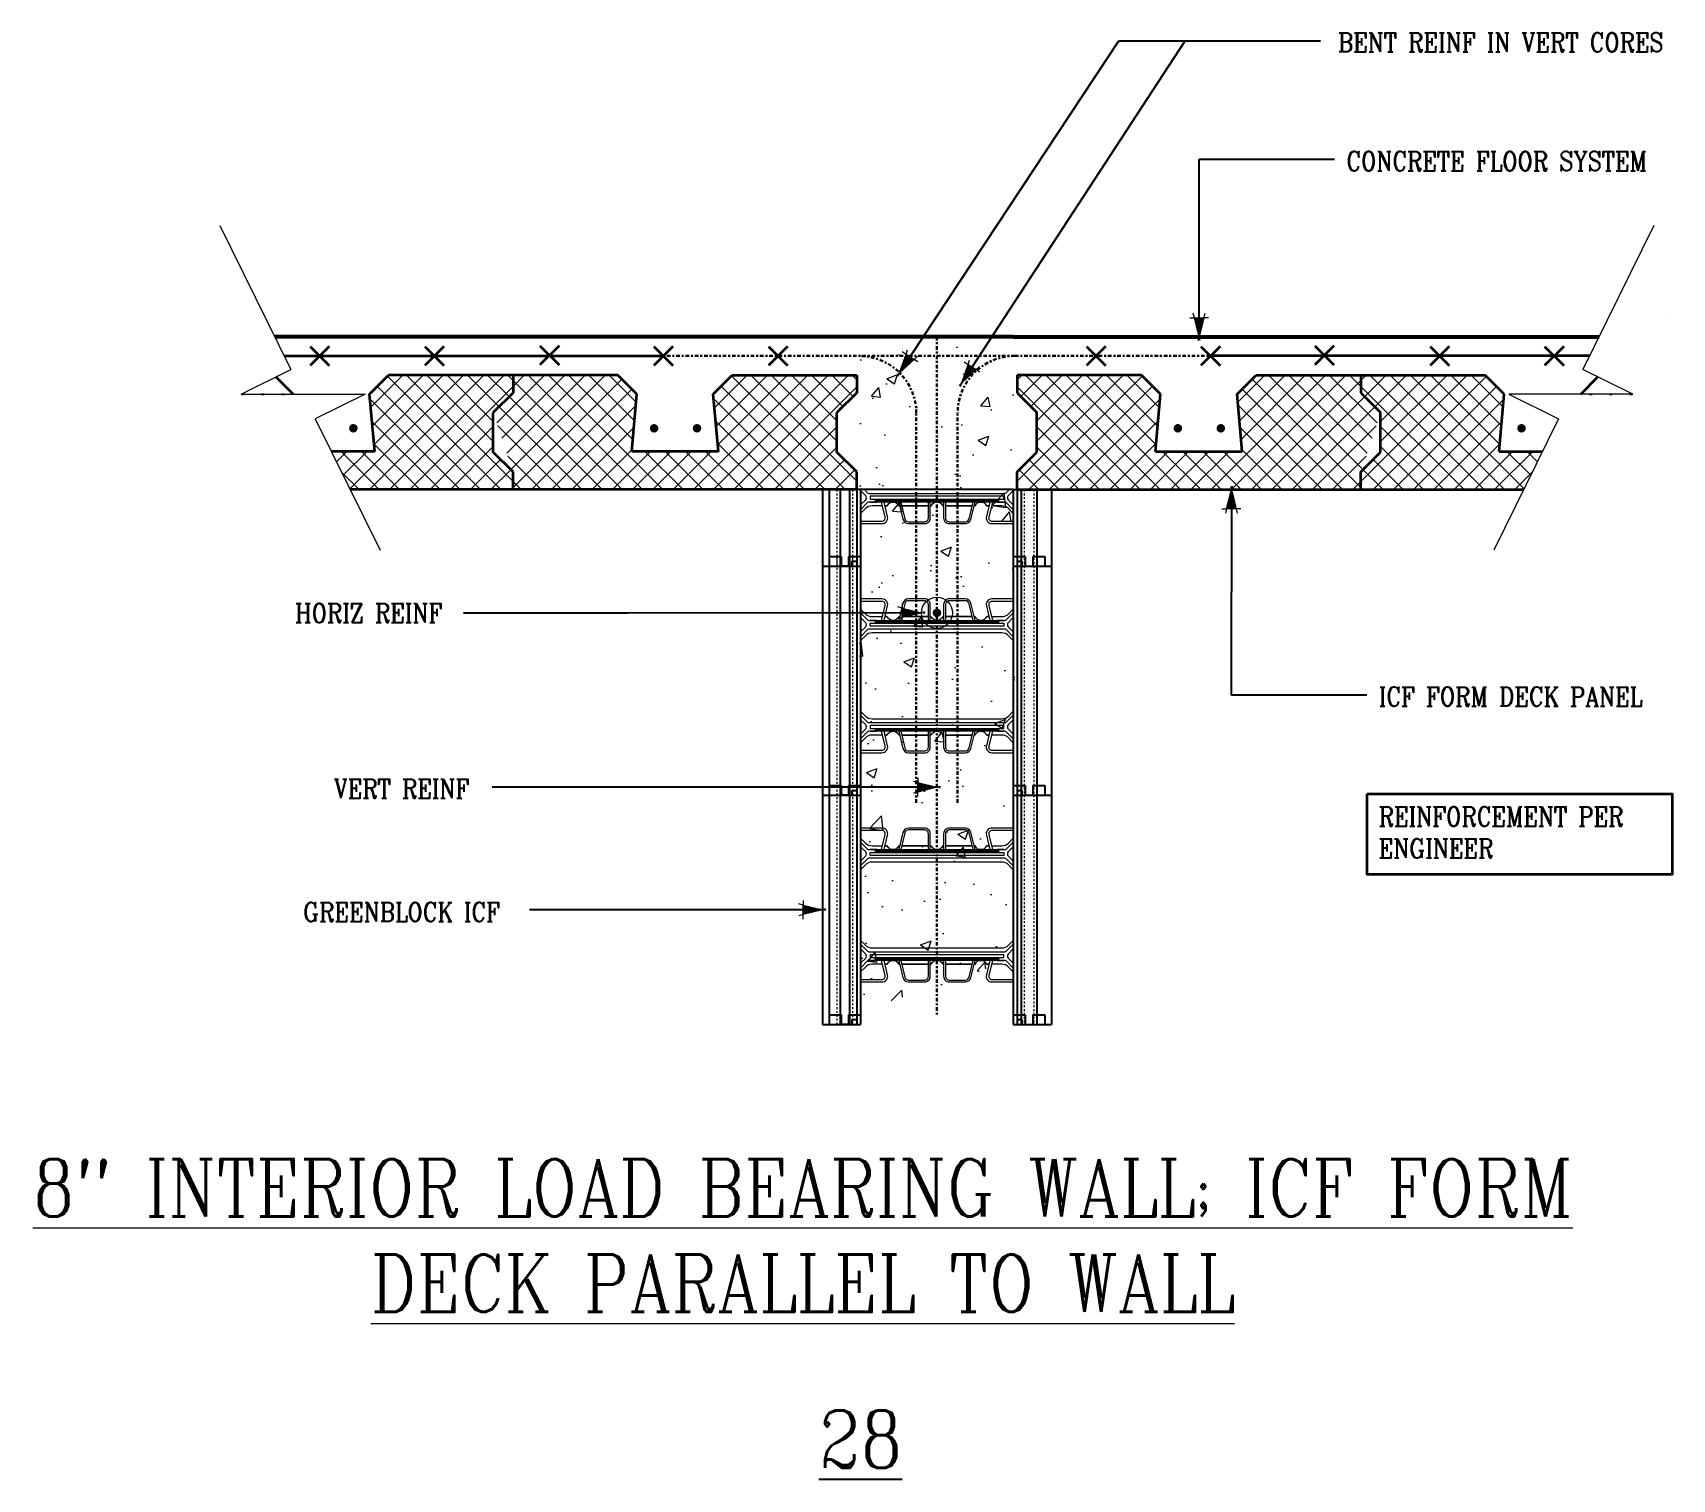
# Model space of a CAD drawing. Header units: inches. Extents: x -228.8 to -143, y 272.4 to 348.1.
import ezdxf

# ---------------------------------------------------------------- set-up
doc = ezdxf.new("R2010")
doc.units = ezdxf.units.IN
doc.header["$MEASUREMENT"] = 0
for name, pattern in [('CENTER', [2, 1.25, -0.25, 0.25, -0.25]), ('DASHED2', [0.375, 0.25, -0.125]), ('HIDDEN', [0.375, 0.25, -0.125])]:
    doc.linetypes.add(name, pattern=pattern)
doc.layers.get('Defpoints').update_dxf_attribs({"color": 252})
for name, color, linetype, lineweight in [('A2 Hatch', 8, 'Continuous', 9), ('A4 medium', 7, 'Continuous', 35), ('A5 heavy', 5, 'Continuous', 53), ('DETAILS', 7, 'Continuous', 13), ('DIM', 3, 'Continuous', 13), ('REBAR', 2, 'CENTER', 30)]:
    doc.layers.add(name, color=color, linetype=linetype, lineweight=lineweight)
doc.styles.add('ARCTEXT', font='arctext.shx', dxfattribs={"width": 0.85})
doc.styles.add('RomanC', font='romanc.shx', dxfattribs={"width": 0.85, "height": 5})
doc.dimstyles.new('ARCTEXT1-4', dxfattribs={"dimtxt": 4, "dimasz": 2, "dimexe": 2, "dimexo": 2, "dimgap": 2, "dimtad": 1, "dimdec": 4, "dimzin": 3, "dimdsep": 46, "dimlunit": 4, "dimtxsty": 'ARCTEXT', "dimblk": 'ARCHTICK', "dimcen": 2, "dimaunit": 1, "dimadec": 0, "dimazin": 0, "dimtfac": 1, "dimtdec": 4, "dimtmove": 2, "dimatfit": 3, "dimldrblk": 'arrow', "dimfxl": 1, "dimtolj": 1, "dimtzin": 0, "dimarcsym": 0})
pattern_1 = [(45, (-3413.551, 765.714), (-0.53033009, 0.53033009), []), (135, (-3413.551, 765.714), (-0.53033009, -0.53033009), [])]
pattern_2 = [(135, (3050.5728, 765.714), (0.53033009, 0.53033009), []), (45, (3050.5728, 765.714), (0.53033009, -0.53033009), [])]

# ---------------------------------------------------------------- blocks, each defined once
blk = doc.blocks.new('_ArchTick')
at = {"color": 0, "linetype": 'ByBlock', "const_width": 0.15}
blk.add_lwpolyline([(-0.5, -0.5), (0.5, 0.5)], dxfattribs=at)
blk = doc.blocks.new('arrow')
at = {"layer": 'DIM'}
blk.add_hatch(color=253, dxfattribs=at).paths.add_polyline_path([(-2, 0.5), (-2, -0.5), (0, 0)])
at = {"layer": 'DIM', "lineweight": 9}
for points in [[(-2, 0.98), (-2, 0.5), (-2.47, 0.62)], [(0.37, 0.09), (0, 0)], [(0.37, -0.09), (0, 0)], [(-2, -0.98), (-2, -0.5), (-2.47, -0.62)]]:
    blk.add_lwpolyline(points, dxfattribs=at)
at = {"layer": 'DIM', "lineweight": 15}
blk.add_lwpolyline([(0, 0), (-2, -0.5), (-2, 0.5), (0, 0)], dxfattribs=at)

msp = doc.modelspace()

# ---------------------------------------------------------------- hatches: boundary and pattern name
at = {"ltscale": 0.15}
h = msp.add_hatch(dxfattribs=at)
h.set_pattern_fill('ANSI37', color=256, scale=6, style=0)
h.set_pattern_definition(pattern_2)
edge = h.paths.add_edge_path()
edge.add_line((-215.207, 329.215), (-216.111, 330.12))
edge.add_line((-217.937, 329.219), (-215.21, 329.219))
edge.add_line((-216.111, 330.12), (-217.937, 329.219))
h = msp.add_hatch(dxfattribs=at)
h.set_pattern_fill('ANSI37', color=256, scale=6, style=0)
h.set_pattern_definition(pattern_1)
edge = h.paths.add_edge_path()
edge.add_line((-147.772, 329.215), (-146.867, 330.12))
edge.add_line((-145.041, 329.219), (-147.768, 329.219))
edge.add_line((-146.867, 330.12), (-145.041, 329.219))
at = {"layer": 'A2 Hatch', "ltscale": 0.15}
h = msp.add_hatch(dxfattribs=at)
h.set_pattern_fill('AR-CONC', color=256, scale=0.8, style=0)
h.set_pattern_definition([(50, (-3604.4318, 871.0086), (5.7380815, -0.502017), [0.6, -6.6]), (355, (-3604.432, 871.0086), (-1.110011, 6.017537), [0.48, -5.28]), (100.45145, (-3603.9536, 870.967), (4.628071, 5.51552), [0.509922, -5.609137]), (46.1842, (-3604.432, 872.6086), (8.537928, -1.324152), [0.9, -9.9]), (96.63564, (-3603.72, 872.498), (7.477296, 7.792949), [0.764882, -8.413704]), (351.1842, (-3604.432, 872.609), (7.477296, 7.792949), [0.72, -7.92]), (21, (-3603.6318, 872.2086), (4.7752564, -3.220951), [0.6, -6.6]), (326, (-3603.632, 872.2086), (1.946523, 5.8012), [0.48, -5.28]), (71.45144, (-3603.234, 871.94), (6.721779, 2.580249), [0.509922, -5.609137]), (37.5, (-3604.4318, 871.0086), (0.0972788, 2.6631508), [0, -5.216, 0, -5.36, 0, -5.3]), (7.5, (-3604.4318, 871.0086), (2.1045563, 3.1552937), [0, -3.056, 0, -5.096, 0, -2.02]), (327.5, (-3606.2158, 871.0086), (4.2705795, -0.180439), [0, -2, 0, -6.24, 0, -8.28]), (317.5, (-3607.0158, 871.0086), (4.6654894, 0.80084), [0, -2.6, 0, -4.144, 0, -5.88])])
h.paths.add_polyline_path([(-177.417, 332.219), (-185.489, 332.219), (-185.613, 296.856), (-182.743, 297.829), (-183.679, 300.589), (-179.083, 295.993), (-180.019, 298.753), (-177.413, 299.637)])
h = msp.add_hatch(dxfattribs=at)
h.set_pattern_fill('ANSI37', color=256, scale=6, style=0)
h.set_pattern_definition(pattern_2)
h.paths.add_polyline_path([(-203.689, 324.219), (-212.22, 324.219), (-213.207, 326.219), (-210.939, 326.219), (-211.207, 329.215), (-210.207, 330.215), (-203.689, 330.215), (-203.689, 329.294), (-204.724, 328.259), (-204.724, 326.177), (-203.689, 325.142)])
h = msp.add_hatch(dxfattribs=at)
h.set_pattern_fill('ANSI37', color=256, scale=6, style=0)
h.set_pattern_definition(pattern_2)
h.paths.add_polyline_path([(-192.207, 330.215), (-185.689, 330.215), (-185.689, 329.294), (-186.724, 328.259), (-186.724, 326.177), (-185.689, 325.142), (-185.689, 324.219), (-203.689, 324.219), (-203.689, 325.142), (-204.724, 326.177), (-204.724, 328.259), (-203.689, 329.294), (-203.689, 330.215), (-198.207, 330.215), (-197.207, 329.215), (-197.474, 326.219), (-192.939, 326.219), (-193.207, 329.215)])
edge = h.paths.add_edge_path()
edge.add_line((-203.689, 329.294), (-204.724, 328.259))
edge.add_line((-203.689, 325.142), (-204.724, 326.177))
edge.add_line((-204.724, 326.177), (-204.724, 328.259))
h = msp.add_hatch(dxfattribs=at)
h.set_pattern_fill('ANSI37', color=256, scale=6, style=0)
h.set_pattern_definition(pattern_1)
h.paths.add_polyline_path([(-170.772, 330.215), (-177.289, 330.215), (-177.289, 329.294), (-176.254, 328.259), (-176.254, 326.177), (-177.289, 325.142), (-177.289, 324.219), (-159.289, 324.219), (-159.289, 325.142), (-158.254, 326.177), (-158.254, 328.259), (-159.289, 329.294), (-159.289, 330.215), (-164.772, 330.215), (-165.772, 329.215), (-165.504, 326.219), (-170.039, 326.219), (-169.772, 329.215)])
edge = h.paths.add_edge_path()
edge.add_line((-159.289, 329.294), (-158.254, 328.259))
edge.add_line((-159.289, 325.142), (-158.254, 326.177))
edge.add_line((-158.254, 326.177), (-158.254, 328.259))
h = msp.add_hatch(dxfattribs=at)
h.set_pattern_fill('ANSI37', color=256, scale=6, style=0)
h.set_pattern_definition(pattern_1)
h.paths.add_polyline_path([(-159.289, 324.219), (-150.759, 324.219), (-149.772, 326.219), (-152.039, 326.219), (-151.772, 329.215), (-152.772, 330.215), (-159.289, 330.215), (-159.289, 329.294), (-158.254, 328.259), (-158.254, 326.177), (-159.289, 325.142)])
h = msp.add_hatch(color=256, dxfattribs=at)
edge = h.paths.add_edge_path()
edge.add_arc((-212.055, 327.43), 0.224, 0, 360)
h = msp.add_hatch(color=256, dxfattribs=at)
edge = h.paths.add_edge_path()
edge.add_arc((-196.304, 327.43), 0.224, 0, 360)
h = msp.add_hatch(color=256, dxfattribs=at)
edge = h.paths.add_edge_path()
edge.add_arc((-194.055, 327.43), 0.224, 0, 360)
h = msp.add_hatch(color=256, dxfattribs=at)
edge = h.paths.add_edge_path()
edge.add_arc((-168.869, 327.43), 0.224, 0, 360)
h = msp.add_hatch(color=256, dxfattribs=at)
edge = h.paths.add_edge_path()
edge.add_arc((-166.62, 327.43), 0.224, 0, 360)
h = msp.add_hatch(color=256, dxfattribs=at)
edge = h.paths.add_edge_path()
edge.add_arc((-150.869, 327.43), 0.224, 0, 360)
h = msp.add_hatch(color=256, dxfattribs=at)
edge = h.paths.add_edge_path()
edge.add_arc((-181.489, 317.766), 0.224, 0, 360)

# ---------------------------------------------------------------- linework, layer by layer
at = {"ltscale": 0.15}
for p, q in [((-203.689, 329.294), (-204.724, 328.259)), ((-159.289, 329.294), (-158.254, 328.259)), ((-204.724, 326.177), (-204.724, 328.259)), ((-158.254, 326.177), (-158.254, 328.259)), ((-203.689, 325.142), (-204.724, 326.177)), ((-159.289, 325.142), (-158.254, 326.177)), ((-203.689, 324.219), (-212.22, 324.219)), ((-177.489, 324.219), (-203.689, 324.219)), ((-177.489, 324.219), (-159.289, 324.219)), ((-159.289, 324.219), (-150.759, 324.219)), ((-186.514, 320.219), (-186.114, 320.219)), ((-186.514, 320.219), (-186.114, 320.219)), ((-186.514, 308.219), (-186.114, 308.219)), ((-186.514, 296.219), (-186.114, 296.219))]:
    msp.add_line(p, q, dxfattribs=at)
at = {"color": 1}
for p, q in [((-187.489, 324.219), (-187.489, 320.219)), ((-187.139, 324.219), (-187.139, 320.219)), ((-186.564, 324.219), (-186.564, 320.219)), ((-186.064, 324.219), (-186.064, 320.219)), ((-185.689, 324.219), (-185.689, 320.219)), ((-185.489, 324.219), (-185.489, 320.219)), ((-177.489, 324.219), (-177.489, 320.219)), ((-177.289, 324.219), (-177.289, 320.219)), ((-177.074, 324.219), (-177.074, 320.219)), ((-176.254, 324.219), (-176.254, 320.219)), ((-175.489, 324.219), (-175.489, 320.219)), ((-187.139, 320.719), (-186.514, 320.719)), ((-187.139, 320.719), (-187.139, 308.219)), ((-187.139, 320.719), (-186.514, 320.719)), ((-186.564, 320.719), (-186.564, 308.219)), ((-186.514, 320.719), (-186.514, 320.219)), ((-186.514, 320.719), (-186.514, 320.219)), ((-186.114, 320.719), (-186.114, 320.219)), ((-186.114, 320.719), (-185.489, 320.719)), ((-186.114, 320.719), (-186.114, 320.219)), ((-186.114, 320.719), (-185.489, 320.719)), ((-186.064, 320.719), (-186.064, 308.219)), ((-185.939, 320.469), (-185.939, 320.219)), ((-185.939, 320.469), (-185.689, 320.469)), ((-185.939, 320.469), (-185.939, 320.219)), ((-185.939, 320.469), (-185.689, 320.469)), ((-185.689, 320.469), (-185.689, 308.219)), ((-185.489, 320.719), (-185.489, 308.219)), ((-177.489, 320.719), (-177.489, 308.219)), ((-177.489, 320.719), (-176.864, 320.719)), ((-177.489, 320.719), (-176.864, 320.719)), ((-177.289, 320.469), (-177.289, 308.219)), ((-177.289, 320.469), (-177.039, 320.469)), ((-177.289, 320.469), (-177.039, 320.469)), ((-177.039, 320.469), (-177.039, 320.219)), ((-177.039, 320.469), (-177.039, 320.219)), ((-176.864, 320.719), (-176.864, 320.219)), ((-176.864, 320.719), (-176.864, 320.219)), ((-176.464, 320.719), (-176.464, 320.219)), ((-176.464, 320.719), (-175.839, 320.719)), ((-176.464, 320.719), (-176.464, 320.219)), ((-176.464, 320.719), (-175.839, 320.719)), ((-175.839, 320.719), (-175.839, 320.219)), ((-175.839, 320.719), (-175.839, 320.219)), ((-187.489, 320.219), (-185.489, 320.219)), ((-187.489, 320.219), (-187.489, 308.219)), ((-187.489, 320.219), (-185.939, 320.219)), ((-187.489, 320.219), (-185.489, 320.219)), ((-187.489, 320.219), (-185.939, 320.219)), ((-186.064, 320.219), (-186.564, 320.219)), ((-186.064, 320.219), (-186.564, 320.219)), ((-185.689, 320.219), (-185.489, 320.219)), ((-185.689, 320.219), (-185.489, 320.219)), ((-177.489, 320.219), (-175.489, 320.219)), ((-177.489, 320.219), (-177.289, 320.219)), ((-177.489, 320.219), (-175.489, 320.219)), ((-177.489, 320.219), (-177.289, 320.219)), ((-177.074, 320.219), (-175.489, 320.219)), ((-177.074, 320.219), (-177.074, 308.219)), ((-177.074, 320.219), (-175.489, 320.219)), ((-176.254, 320.219), (-176.254, 308.219)), ((-175.489, 320.219), (-175.489, 308.219)), ((-187.139, 308.719), (-186.514, 308.719)), ((-187.139, 308.719), (-187.139, 296.219)), ((-186.564, 308.719), (-186.564, 296.219)), ((-186.514, 308.719), (-186.514, 308.219)), ((-186.114, 308.719), (-186.114, 308.219)), ((-186.114, 308.719), (-185.489, 308.719)), ((-186.064, 308.719), (-186.064, 296.219)), ((-185.939, 308.469), (-185.939, 308.219)), ((-185.939, 308.469), (-185.689, 308.469)), ((-185.689, 308.469), (-185.689, 296.219)), ((-185.489, 308.719), (-185.489, 296.219)), ((-177.489, 308.719), (-177.489, 296.219)), ((-177.489, 308.719), (-176.864, 308.719)), ((-177.289, 308.469), (-177.289, 296.219)), ((-177.289, 308.469), (-177.039, 308.469)), ((-177.039, 308.469), (-177.039, 308.219)), ((-176.864, 308.719), (-176.864, 308.219)), ((-176.464, 308.719), (-176.464, 308.219)), ((-176.464, 308.719), (-175.839, 308.719)), ((-175.839, 308.719), (-175.839, 308.219)), ((-187.489, 308.219), (-185.489, 308.219)), ((-187.489, 308.219), (-187.489, 296.219)), ((-187.489, 308.219), (-185.939, 308.219)), ((-186.064, 308.219), (-186.564, 308.219)), ((-185.689, 308.219), (-185.489, 308.219)), ((-177.489, 308.219), (-175.489, 308.219)), ((-177.489, 308.219), (-177.289, 308.219)), ((-177.074, 308.219), (-175.489, 308.219)), ((-177.074, 308.219), (-177.074, 296.219)), ((-176.254, 308.219), (-176.254, 296.219)), ((-175.489, 308.219), (-175.489, 296.219)), ((-187.139, 296.719), (-186.514, 296.719)), ((-186.514, 296.719), (-186.514, 296.219)), ((-186.114, 296.719), (-186.114, 296.219)), ((-186.114, 296.719), (-185.489, 296.719)), ((-185.939, 296.469), (-185.939, 296.219)), ((-185.939, 296.469), (-185.689, 296.469)), ((-177.489, 296.719), (-176.864, 296.719)), ((-177.289, 296.469), (-177.039, 296.469)), ((-177.039, 296.469), (-177.039, 296.219)), ((-176.864, 296.719), (-176.864, 296.219)), ((-176.464, 296.719), (-176.464, 296.219)), ((-176.464, 296.719), (-175.839, 296.719)), ((-175.839, 296.719), (-175.839, 296.219)), ((-187.489, 296.219), (-185.489, 296.219)), ((-187.489, 296.219), (-185.939, 296.219)), ((-186.064, 296.219), (-186.564, 296.219)), ((-185.689, 296.219), (-185.489, 296.219)), ((-177.489, 296.219), (-175.489, 296.219)), ((-177.489, 296.219), (-177.289, 296.219)), ((-177.074, 296.219), (-175.489, 296.219))]:
    msp.add_line(p, q, dxfattribs=at)
at = {"color": 1, "linetype": 'HIDDEN', "ltscale": 0.02}
for p, q in [((-187.139, 320.719), (-186.514, 320.719)), ((-187.139, 320.719), (-186.514, 320.719)), ((-186.514, 320.719), (-186.514, 320.219)), ((-186.514, 320.719), (-186.514, 320.219)), ((-186.114, 320.719), (-186.114, 320.219)), ((-186.114, 320.719), (-185.489, 320.719)), ((-186.114, 320.719), (-186.114, 320.219)), ((-186.114, 320.719), (-185.489, 320.719)), ((-177.489, 320.719), (-176.864, 320.719)), ((-177.489, 320.719), (-176.864, 320.719)), ((-176.864, 320.719), (-176.864, 320.219)), ((-176.864, 320.719), (-176.864, 320.219)), ((-176.464, 320.719), (-176.464, 320.219)), ((-176.464, 320.719), (-175.839, 320.719)), ((-176.464, 320.719), (-176.464, 320.219)), ((-176.464, 320.719), (-175.839, 320.719)), ((-175.839, 320.719), (-175.839, 320.219)), ((-175.839, 320.719), (-175.839, 320.219)), ((-187.139, 308.719), (-186.514, 308.719)), ((-186.514, 308.719), (-186.514, 308.219)), ((-186.114, 308.719), (-186.114, 308.219)), ((-186.114, 308.719), (-185.489, 308.719)), ((-177.489, 308.719), (-176.864, 308.719)), ((-176.864, 308.719), (-176.864, 308.219)), ((-176.464, 308.719), (-176.464, 308.219)), ((-176.464, 308.719), (-175.839, 308.719)), ((-175.839, 308.719), (-175.839, 308.219)), ((-187.139, 296.719), (-186.514, 296.719)), ((-186.514, 296.719), (-186.514, 296.219)), ((-186.114, 296.719), (-186.114, 296.219)), ((-186.114, 296.719), (-185.489, 296.719)), ((-177.489, 296.719), (-176.864, 296.719)), ((-176.864, 296.719), (-176.864, 296.219)), ((-176.464, 296.719), (-176.464, 296.219)), ((-176.464, 296.719), (-175.839, 296.719)), ((-175.839, 296.719), (-175.839, 296.219))]:
    msp.add_line(p, q, dxfattribs=at)
at = {"layer": 'A2 Hatch', "linetype": 'DASHED2', "ltscale": 0.15}
for p, q in [((-186.724, 324.219), (-186.724, 320.219)), ((-185.904, 324.219), (-185.904, 320.219)), ((-176.914, 324.219), (-176.914, 320.219)), ((-176.414, 324.219), (-176.414, 320.219)), ((-186.724, 320.719), (-186.724, 308.219)), ((-185.904, 320.719), (-185.904, 308.219)), ((-176.914, 320.219), (-176.914, 308.219)), ((-176.414, 320.219), (-176.414, 308.219)), ((-186.724, 308.719), (-186.724, 296.219)), ((-185.904, 308.719), (-185.904, 296.219)), ((-176.914, 308.219), (-176.914, 296.219)), ((-176.414, 308.219), (-176.414, 296.219))]:
    msp.add_line(p, q, dxfattribs=at)
at = {"layer": 'A2 Hatch', "ltscale": 0.15}
msp.add_circle((-181.489, 317.766), 0.816, dxfattribs=at)
at = {"layer": 'A4 medium', "ltscale": 0.15}
for p, q in [((-143.163, 333.219), (-143.163, 333.219)), ((-213.316, 331.719), (-214.316, 330.719)), ((-214.316, 331.719), (-213.316, 330.719)), ((-207.316, 331.719), (-208.316, 330.719)), ((-208.316, 331.719), (-207.316, 330.719)), ((-201.28, 331.754), (-202.28, 330.754)), ((-202.28, 331.754), (-201.28, 330.754)), ((-195.316, 331.719), (-196.316, 330.719)), ((-196.316, 331.719), (-195.316, 330.719)), ((-189.316, 331.719), (-190.316, 330.719)), ((-190.316, 331.719), (-189.316, 330.719)), ((-173.663, 331.719), (-172.663, 330.719)), ((-172.663, 331.719), (-173.663, 330.719)), ((-167.663, 331.719), (-166.663, 330.719)), ((-166.663, 331.719), (-167.663, 330.719)), ((-161.698, 331.754), (-160.698, 330.754)), ((-160.698, 331.754), (-161.698, 330.754)), ((-155.663, 331.719), (-154.663, 330.719)), ((-154.663, 331.719), (-155.663, 330.719)), ((-149.663, 331.719), (-148.663, 330.719)), ((-148.663, 331.719), (-149.663, 330.719)), ((-215.674, 331.219), (-213.816, 331.219)), ((-213.816, 331.219), (-207.816, 331.219)), ((-207.816, 331.219), (-201.816, 331.219)), ((-201.816, 331.219), (-195.816, 331.219)), ((-161.163, 331.219), (-167.163, 331.219)), ((-155.163, 331.219), (-161.163, 331.219)), ((-149.163, 331.219), (-155.163, 331.219)), ((-147.304, 331.219), (-149.163, 331.219)), ((-215.207, 329.215), (-216.111, 330.12)), ((-211.207, 329.215), (-210.207, 330.215)), ((-203.689, 330.215), (-210.207, 330.215)), ((-203.689, 330.215), (-203.689, 329.294)), ((-198.207, 330.215), (-203.689, 330.215)), ((-197.207, 329.215), (-198.207, 330.215)), ((-193.207, 329.215), (-192.207, 330.215)), ((-192.207, 330.215), (-185.689, 330.215)), ((-185.689, 330.215), (-185.689, 329.294)), ((-177.289, 330.215), (-177.289, 329.294)), ((-170.772, 330.215), (-177.289, 330.215)), ((-169.772, 329.215), (-170.772, 330.215)), ((-165.772, 329.215), (-164.772, 330.215)), ((-164.772, 330.215), (-159.289, 330.215)), ((-159.289, 330.215), (-159.289, 329.294)), ((-159.289, 330.215), (-152.772, 330.215)), ((-151.772, 329.215), (-152.772, 330.215)), ((-147.772, 329.215), (-146.867, 330.12)), ((-210.939, 326.219), (-211.207, 329.215)), ((-203.689, 329.294), (-204.724, 328.259)), ((-197.474, 326.219), (-197.207, 329.215)), ((-192.939, 326.219), (-193.207, 329.215)), ((-185.689, 329.294), (-186.724, 328.259)), ((-177.289, 329.294), (-176.254, 328.259)), ((-170.039, 326.219), (-169.772, 329.215)), ((-165.504, 326.219), (-165.772, 329.215)), ((-159.289, 329.294), (-158.254, 328.259)), ((-152.039, 326.219), (-151.772, 329.215)), ((-204.724, 326.177), (-204.724, 328.259)), ((-186.724, 326.177), (-186.724, 328.259)), ((-176.254, 326.177), (-176.254, 328.259)), ((-158.254, 326.177), (-158.254, 328.259)), ((-210.939, 326.219), (-213.207, 326.219)), ((-203.689, 325.142), (-204.724, 326.177)), ((-192.939, 326.219), (-197.474, 326.219)), ((-185.689, 325.142), (-186.724, 326.177)), ((-177.289, 325.142), (-176.254, 326.177)), ((-170.039, 326.219), (-165.504, 326.219)), ((-159.289, 325.142), (-158.254, 326.177)), ((-152.039, 326.219), (-149.772, 326.219)), ((-203.689, 324.219), (-203.689, 325.142)), ((-185.689, 324.219), (-185.689, 325.142)), ((-177.289, 324.219), (-177.289, 325.142)), ((-159.289, 324.219), (-159.289, 325.142)), ((-185.689, 324.219), (-212.22, 324.219)), ((-177.289, 324.219), (-150.759, 324.219))]:
    msp.add_line(p, q, dxfattribs=at)
msp.add_lwpolyline([(-158.955, 308.286), (-142.979, 308.286), (-142.979, 304.059), (-158.955, 304.059)], close=True, dxfattribs=at)
at = {"layer": 'A5 heavy', "ltscale": 0.15}
for q in [(-216.168, 332.219), (-146.811, 332.219)]:
    msp.add_line((-177.489, 332.219), q, dxfattribs=at)
at = {"layer": 'DETAILS', "color": 6, "lineweight": 20}
for points in [[(-185.489, 323.419), (-185.221, 323.688, 0.414214), (-185.221, 323.9), (-185.489, 324.168)], [(-185.29, 324.219), (-185.119, 324.048, 0.198912), (-185.048, 324.019), (-181.489, 324.019), (-177.93, 324.019, 0.198912), (-177.859, 324.048), (-177.688, 324.219)], [(-177.489, 324.168), (-177.757, 323.9, 0.414214), (-177.757, 323.688), (-177.489, 323.419)], [(-181.819, 323.369, 0.279322), (-181.775, 323.396, -0.279322), (-181.489, 323.569), (-185.048, 323.569, 0.198912), (-185.119, 323.54), (-185.489, 323.169)], [(-185.489, 322.569), (-184.368, 322.569, 0.485338), (-184.203, 322.779), (-184.394, 323.569), (-184.99, 323.569), (-184.74, 323.569), (-184.64, 323.569)], [(-185.489, 322.439), (-184.368, 322.439, 0.485338), (-184.077, 322.809), (-184.26, 323.569)], [(-184.345, 323.369), (-184.883, 323.369, 0.198912), (-185.236, 323.222), (-185.489, 322.969)], [(-184.119, 323.369), (-184.212, 323.369), (-184.119, 323.369, 0.279322), (-184.074, 323.396, -0.605918), (-183.503, 323.396, 0.279322), (-183.458, 323.369)], [(-183.488, 323.569), (-183.271, 322.669, 0.346495), (-182.98, 322.439), (-182.137, 322.439, 0.414214), (-181.837, 322.739), (-181.837, 323.569)], [(-183.386, 323.569), (-183.174, 322.692, 0.346495), (-182.98, 322.539), (-182.137, 322.539, 0.414214), (-181.937, 322.739), (-181.937, 323.569)], [(-177.489, 323.169), (-177.859, 323.54, 0.198912), (-177.93, 323.569), (-181.489, 323.569, -0.279322), (-181.203, 323.396, 0.279322), (-181.159, 323.369)], [(-181.141, 323.569), (-181.141, 322.739, 0.414214), (-180.841, 322.439), (-179.998, 322.439, 0.346495), (-179.707, 322.669), (-179.49, 323.569)], [(-181.041, 323.569), (-181.041, 322.739, 0.414214), (-180.841, 322.539), (-179.998, 322.539, 0.346495), (-179.804, 322.692), (-179.593, 323.569)], [(-179.52, 323.369, 0.279322), (-179.476, 323.396, -0.605918), (-178.904, 323.396, 0.279322), (-178.86, 323.369), (-178.767, 323.369), (-178.86, 323.369)], [(-178.718, 323.569), (-178.901, 322.809, 0.485338), (-178.61, 322.439), (-177.489, 322.439)], [(-178.338, 323.569), (-178.238, 323.569), (-177.988, 323.569), (-178.585, 323.569), (-178.775, 322.779, 0.485338), (-178.61, 322.569), (-177.489, 322.569)], [(-177.489, 322.969), (-177.742, 323.222, 0.198912), (-178.096, 323.369), (-178.633, 323.369)], [(-184.26, 317.369), (-184.077, 318.128, 0.485338), (-184.368, 318.499), (-185.489, 318.499)], [(-184.64, 317.369), (-184.74, 317.369), (-184.99, 317.369), (-184.394, 317.369), (-184.203, 318.159, 0.485338), (-184.368, 318.369), (-185.489, 318.369)], [(-185.489, 317.968), (-185.236, 317.715, 0.198912), (-184.883, 317.569), (-184.345, 317.569)], [(-185.489, 317.768), (-185.119, 317.398, 0.198912), (-185.048, 317.369), (-181.489, 317.369, -0.279322), (-181.775, 317.542, 0.279322), (-181.819, 317.569)], [(-181.837, 317.369), (-181.837, 318.199, 0.414214), (-182.137, 318.499), (-182.98, 318.499, 0.346495), (-183.271, 318.269), (-183.488, 317.369)], [(-181.937, 317.369), (-181.937, 318.199, 0.414214), (-182.137, 318.399), (-182.98, 318.399, 0.346495), (-183.174, 318.246), (-183.386, 317.369)], [(-181.159, 317.569, 0.279322), (-181.203, 317.542, -0.279322), (-181.489, 317.369), (-177.93, 317.369, 0.198912), (-177.859, 317.398), (-177.489, 317.768)], [(-179.49, 317.369), (-179.707, 318.269, 0.346495), (-179.998, 318.499), (-180.841, 318.499, 0.414214), (-181.141, 318.199), (-181.141, 317.369)], [(-179.593, 317.369), (-179.804, 318.246, 0.346495), (-179.998, 318.399), (-180.841, 318.399, 0.414214), (-181.041, 318.199), (-181.041, 317.369)], [(-177.489, 318.499), (-178.61, 318.499, 0.485338), (-178.901, 318.128), (-178.718, 317.369)], [(-177.489, 318.369), (-178.61, 318.369, 0.485338), (-178.775, 318.159), (-178.585, 317.369), (-177.988, 317.369), (-178.238, 317.369), (-178.338, 317.369)], [(-178.633, 317.569), (-178.096, 317.569, 0.198912), (-177.742, 317.715), (-177.489, 317.968)], [(-185.489, 316.769), (-185.221, 317.038, 0.414214), (-185.221, 317.25), (-185.489, 317.518)], [(-177.489, 316.519), (-177.859, 316.89, 0.198912), (-177.93, 316.919), (-181.489, 316.919), (-185.048, 316.919, 0.198912), (-185.119, 316.89), (-185.489, 316.519)], [(-183.458, 317.569, 0.279322), (-183.503, 317.542, -0.605918), (-184.074, 317.542, 0.279322), (-184.119, 317.569), (-184.212, 317.569), (-184.119, 317.569)], [(-178.86, 317.569), (-178.767, 317.569), (-178.86, 317.569, 0.279322), (-178.904, 317.542, -0.605918), (-179.476, 317.542, 0.279322), (-179.52, 317.569)], [(-177.489, 317.518), (-177.757, 317.25, 0.414214), (-177.757, 317.038), (-177.489, 316.769)], [(-177.489, 316.319), (-177.742, 316.572, 0.198912), (-178.096, 316.719), (-181.489, 316.719), (-184.883, 316.719, 0.198912), (-185.236, 316.572), (-185.489, 316.319)], [(-185.489, 312.618), (-185.236, 312.365, 0.198912), (-184.883, 312.219), (-181.489, 312.219), (-178.096, 312.219, 0.198912), (-177.742, 312.365), (-177.489, 312.618)], [(-185.489, 312.418), (-185.119, 312.048, 0.198912), (-185.048, 312.019), (-181.489, 312.019), (-177.93, 312.019, 0.198912), (-177.859, 312.048), (-177.489, 312.418)], [(-185.489, 311.419), (-185.221, 311.688, 0.414214), (-185.221, 311.9), (-185.489, 312.168)], [(-177.489, 312.168), (-177.757, 311.9, 0.414214), (-177.757, 311.688), (-177.489, 311.419)], [(-181.819, 311.369, 0.279322), (-181.775, 311.396, -0.279322), (-181.489, 311.569), (-185.048, 311.569, 0.198912), (-185.119, 311.54), (-185.489, 311.169)], [(-185.489, 310.569), (-184.368, 310.569, 0.485338), (-184.203, 310.779), (-184.394, 311.569), (-184.99, 311.569), (-184.74, 311.569), (-184.64, 311.569)], [(-185.489, 310.439), (-184.368, 310.439, 0.485338), (-184.077, 310.809), (-184.26, 311.569)], [(-184.345, 311.369), (-184.883, 311.369, 0.198912), (-185.236, 311.222), (-185.489, 310.969)], [(-184.119, 311.369), (-184.212, 311.369), (-184.119, 311.369, 0.279322), (-184.074, 311.396, -0.605918), (-183.503, 311.396, 0.279322), (-183.458, 311.369)], [(-183.488, 311.569), (-183.271, 310.668, 0.346495), (-182.98, 310.439), (-182.137, 310.439, 0.414214), (-181.837, 310.739), (-181.837, 311.569)], [(-183.386, 311.569), (-183.174, 310.692, 0.346495), (-182.98, 310.539), (-182.137, 310.539, 0.414214), (-181.937, 310.739), (-181.937, 311.569)], [(-177.489, 311.169), (-177.859, 311.54, 0.198912), (-177.93, 311.569), (-181.489, 311.569, -0.279322), (-181.203, 311.396, 0.279322), (-181.159, 311.369)], [(-181.141, 311.569), (-181.141, 310.739, 0.414214), (-180.841, 310.439), (-179.998, 310.439, 0.346495), (-179.707, 310.668), (-179.49, 311.569)], [(-181.041, 311.569), (-181.041, 310.739, 0.414214), (-180.841, 310.539), (-179.998, 310.539, 0.346495), (-179.804, 310.692), (-179.593, 311.569)], [(-179.52, 311.369, 0.279322), (-179.476, 311.396, -0.605918), (-178.904, 311.396, 0.279322), (-178.86, 311.369), (-178.767, 311.369), (-178.86, 311.369)], [(-178.718, 311.569), (-178.901, 310.809, 0.485338), (-178.61, 310.439), (-177.489, 310.439)], [(-178.338, 311.569), (-178.238, 311.569), (-177.988, 311.569), (-178.585, 311.569), (-178.775, 310.779, 0.485338), (-178.61, 310.569), (-177.489, 310.569)], [(-177.489, 310.969), (-177.742, 311.222, 0.198912), (-178.096, 311.369), (-178.633, 311.369)], [(-184.26, 305.369), (-184.077, 306.128, 0.485338), (-184.368, 306.499), (-185.489, 306.499)], [(-184.64, 305.369), (-184.74, 305.369), (-184.99, 305.369), (-184.394, 305.369), (-184.203, 306.159, 0.485338), (-184.368, 306.369), (-185.489, 306.369)], [(-185.489, 305.968), (-185.236, 305.715, 0.198912), (-184.883, 305.569), (-184.345, 305.569)], [(-185.489, 305.768), (-185.119, 305.398, 0.198912), (-185.048, 305.369), (-181.489, 305.369, -0.279322), (-181.775, 305.542, 0.279322), (-181.819, 305.569)], [(-181.837, 305.369), (-181.837, 306.199, 0.414214), (-182.137, 306.499), (-182.98, 306.499, 0.346495), (-183.271, 306.269), (-183.488, 305.369)], [(-181.937, 305.369), (-181.937, 306.199, 0.414214), (-182.137, 306.399), (-182.98, 306.399, 0.346495), (-183.174, 306.246), (-183.386, 305.369)], [(-181.159, 305.569, 0.279322), (-181.203, 305.542, -0.279322), (-181.489, 305.369), (-177.93, 305.369, 0.198912), (-177.859, 305.398), (-177.489, 305.768)], [(-179.49, 305.369), (-179.707, 306.269, 0.346495), (-179.998, 306.499), (-180.841, 306.499, 0.414214), (-181.141, 306.199), (-181.141, 305.369)], [(-179.593, 305.369), (-179.804, 306.246, 0.346495), (-179.998, 306.399), (-180.841, 306.399, 0.414214), (-181.041, 306.199), (-181.041, 305.369)], [(-177.489, 306.499), (-178.61, 306.499, 0.485338), (-178.901, 306.128), (-178.718, 305.369)], [(-177.489, 306.369), (-178.61, 306.369, 0.485338), (-178.775, 306.159), (-178.585, 305.369), (-177.988, 305.369), (-178.238, 305.369), (-178.338, 305.369)], [(-178.633, 305.569), (-178.096, 305.569, 0.198912), (-177.742, 305.715), (-177.489, 305.968)], [(-185.489, 304.769), (-185.221, 305.038, 0.414214), (-185.221, 305.25), (-185.489, 305.518)], [(-177.489, 304.519), (-177.859, 304.89, 0.198912), (-177.93, 304.919), (-181.489, 304.919), (-185.048, 304.919, 0.198912), (-185.119, 304.89), (-185.489, 304.519)], [(-183.458, 305.569, 0.279322), (-183.503, 305.542, -0.605918), (-184.074, 305.542, 0.279322), (-184.119, 305.569), (-184.212, 305.569), (-184.119, 305.569)], [(-178.86, 305.569), (-178.767, 305.569), (-178.86, 305.569, 0.279322), (-178.904, 305.542, -0.605918), (-179.476, 305.542, 0.279322), (-179.52, 305.569)], [(-177.489, 305.518), (-177.757, 305.25, 0.414214), (-177.757, 305.038), (-177.489, 304.769)], [(-177.489, 304.319), (-177.742, 304.572, 0.198912), (-178.096, 304.719), (-181.489, 304.719), (-184.883, 304.719, 0.198912), (-185.236, 304.572), (-185.489, 304.319)], [(-185.489, 300.618), (-185.236, 300.365, 0.198912), (-184.883, 300.219), (-181.489, 300.219), (-178.096, 300.219, 0.198912), (-177.742, 300.365), (-177.489, 300.618)], [(-185.489, 300.418), (-185.119, 300.048, 0.198912), (-185.048, 300.019), (-181.489, 300.019), (-177.93, 300.019, 0.198912), (-177.859, 300.048), (-177.489, 300.418)], [(-185.489, 299.419), (-185.221, 299.688, 0.414214), (-185.221, 299.9), (-185.489, 300.168)], [(-177.489, 300.168), (-177.757, 299.9, 0.414214), (-177.757, 299.688), (-177.489, 299.419)], [(-181.819, 299.369, 0.279322), (-181.775, 299.396, -0.279322), (-181.489, 299.569), (-185.048, 299.569, 0.198912), (-185.119, 299.54), (-185.489, 299.169)], [(-185.489, 298.569), (-184.368, 298.569, 0.485338), (-184.203, 298.779), (-184.394, 299.569), (-184.99, 299.569), (-184.74, 299.569), (-184.64, 299.569)], [(-185.489, 298.439), (-184.368, 298.439, 0.485338), (-184.077, 298.809), (-184.26, 299.569)], [(-184.345, 299.369), (-184.883, 299.369, 0.198912), (-185.236, 299.222), (-185.489, 298.969)], [(-184.119, 299.369), (-184.212, 299.369), (-184.119, 299.369, 0.279322), (-184.074, 299.396, -0.605918), (-183.503, 299.396, 0.279322), (-183.458, 299.369)], [(-183.488, 299.569), (-183.271, 298.668, 0.346495), (-182.98, 298.439), (-182.137, 298.439, 0.414214), (-181.837, 298.739), (-181.837, 299.569)], [(-183.386, 299.569), (-183.174, 298.692, 0.346495), (-182.98, 298.539), (-182.137, 298.539, 0.414214), (-181.937, 298.739), (-181.937, 299.569)], [(-177.489, 299.169), (-177.859, 299.54, 0.198912), (-177.93, 299.569), (-181.489, 299.569, -0.279322), (-181.203, 299.396, 0.279322), (-181.159, 299.369)], [(-181.141, 299.569), (-181.141, 298.739, 0.414214), (-180.841, 298.439), (-179.998, 298.439, 0.346495), (-179.707, 298.668), (-179.49, 299.569)], [(-181.041, 299.569), (-181.041, 298.739, 0.414214), (-180.841, 298.539), (-179.998, 298.539, 0.346495), (-179.804, 298.692), (-179.593, 299.569)], [(-179.52, 299.369, 0.279322), (-179.476, 299.396, -0.605918), (-178.904, 299.396, 0.279322), (-178.86, 299.369), (-178.767, 299.369), (-178.86, 299.369)], [(-178.718, 299.569), (-178.901, 298.809, 0.485338), (-178.61, 298.439), (-177.489, 298.439)], [(-178.338, 299.569), (-178.238, 299.569), (-177.988, 299.569), (-178.585, 299.569), (-178.775, 298.779, 0.485338), (-178.61, 298.569), (-177.489, 298.569)], [(-177.489, 298.969), (-177.742, 299.222, 0.198912), (-178.096, 299.369), (-178.633, 299.369)]]:
    msp.add_lwpolyline(points, format="xyb", dxfattribs=at)
for points in [[(-181.489, 323.719), (-177.988, 323.719), (-177.988, 323.869), (-181.489, 323.869), (-184.99, 323.869), (-184.99, 323.719)], [(-183.44, 323.369), (-183.458, 323.369)], [(-181.937, 323.369), (-183.337, 323.369)], [(-181.837, 323.369), (-181.819, 323.369)], [(-181.141, 323.369), (-181.159, 323.369)], [(-181.041, 323.369), (-179.641, 323.369)], [(-179.538, 323.369), (-179.52, 323.369)], [(-181.489, 317.219), (-177.988, 317.219), (-177.988, 317.069), (-181.489, 317.069), (-184.99, 317.069), (-184.99, 317.219)], [(-183.44, 317.569), (-183.458, 317.569)], [(-181.937, 317.569), (-183.337, 317.569)], [(-181.837, 317.569), (-181.819, 317.569)], [(-181.141, 317.569), (-181.159, 317.569)], [(-181.041, 317.569), (-179.641, 317.569)], [(-179.538, 317.569), (-179.52, 317.569)], [(-181.489, 311.719), (-177.988, 311.719), (-177.988, 311.869), (-181.489, 311.869), (-184.99, 311.869), (-184.99, 311.719)], [(-183.44, 311.369), (-183.458, 311.369)], [(-181.937, 311.369), (-183.337, 311.369)], [(-181.837, 311.369), (-181.819, 311.369)], [(-181.141, 311.369), (-181.159, 311.369)], [(-181.041, 311.369), (-179.641, 311.369)], [(-179.538, 311.369), (-179.52, 311.369)], [(-181.489, 305.219), (-177.988, 305.219), (-177.988, 305.069), (-181.489, 305.069), (-184.99, 305.069), (-184.99, 305.219)], [(-183.44, 305.569), (-183.458, 305.569)], [(-181.937, 305.569), (-183.337, 305.569)], [(-181.837, 305.569), (-181.819, 305.569)], [(-181.141, 305.569), (-181.159, 305.569)], [(-181.041, 305.569), (-179.641, 305.569)], [(-179.538, 305.569), (-179.52, 305.569)], [(-181.489, 299.719), (-177.988, 299.719), (-177.988, 299.869), (-181.489, 299.869), (-184.99, 299.869), (-184.99, 299.719)], [(-183.44, 299.369), (-183.458, 299.369)], [(-181.937, 299.369), (-183.337, 299.369)], [(-181.837, 299.369), (-181.819, 299.369)], [(-181.141, 299.369), (-181.159, 299.369)], [(-181.041, 299.369), (-179.641, 299.369)], [(-179.538, 299.369), (-179.52, 299.369)]]:
    msp.add_lwpolyline(points, close=True, dxfattribs=at)
msp.add_lwpolyline([(-184.883, 324.219), (-181.489, 324.219), (-178.096, 324.219)], dxfattribs=at)
for points in [[(-181.489, 323.619), (-178.338, 323.619), (-178.241, 323.641, 0.780776), (-178.241, 323.647), (-178.338, 323.669), (-181.489, 323.669), (-184.64, 323.669), (-184.737, 323.647, 0.780776), (-184.737, 323.641), (-184.64, 323.619)], [(-181.489, 317.319), (-184.64, 317.319), (-184.737, 317.297, 0.780776), (-184.737, 317.291), (-184.64, 317.269), (-181.489, 317.269), (-178.338, 317.269), (-178.241, 317.291, 0.780776), (-178.241, 317.297), (-178.338, 317.319)], [(-181.489, 311.619), (-178.338, 311.619), (-178.241, 311.641, 0.780776), (-178.241, 311.647), (-178.338, 311.669), (-181.489, 311.669), (-184.64, 311.669), (-184.737, 311.647, 0.780776), (-184.737, 311.641), (-184.64, 311.619)], [(-181.489, 305.319), (-184.64, 305.319), (-184.737, 305.297, 0.780776), (-184.737, 305.291), (-184.64, 305.269), (-181.489, 305.269), (-178.338, 305.269), (-178.241, 305.291, 0.780776), (-178.241, 305.297), (-178.338, 305.319)], [(-181.489, 299.619), (-178.338, 299.619), (-178.241, 299.641, 0.780776), (-178.241, 299.647), (-178.338, 299.669), (-181.489, 299.669), (-184.64, 299.669), (-184.737, 299.647, 0.780776), (-184.737, 299.641), (-184.64, 299.619)]]:
    msp.add_lwpolyline(points, format="xyb", close=True, dxfattribs=at)
at = {"layer": 'DIM'}
for p, q in [((-219.046, 338.051), (-215.323, 330.508)), ((-143.933, 338.051), (-147.655, 330.508)), ((-217.937, 329.219), (-215.323, 330.508)), ((-145.041, 329.219), (-147.655, 330.508)), ((-217.937, 329.219), (-211.437, 329.219)), ((-211.437, 329.219), (-214.05, 327.929)), ((-145.041, 329.219), (-151.541, 329.219)), ((-151.541, 329.219), (-148.928, 327.929)), ((-214.05, 327.929), (-210.656, 321.051)), ((-148.928, 327.929), (-152.322, 321.051))]:
    msp.add_line(p, q, dxfattribs=at)
at = {"layer": 'REBAR', "ltscale": 0.15}
for p, q in [((-181.489, 332.219), (-181.489, 296.717)), ((-177.408, 331.219), (-196.896, 331.219)), ((-177.408, 331.219), (-166.082, 331.219)), ((-182.57, 307.819), (-182.57, 328.219)), ((-180.408, 307.819), (-180.408, 328.219))]:
    msp.add_line(p, q, dxfattribs=at)
for centre, start, end in [((-185.57, 328.219), 0, 90), ((-177.408, 328.219), 90, 180)]:
    msp.add_arc(centre, 3, start, end, dxfattribs=at)

# ---------------------------------------------------------------- texts
at = {"layer": 'Defpoints', "insert": (-185.491, 276.004), "char_height": 3, "width": 90.08, "attachment_point": 2, "style": 'RomanC'}
msp.add_mtext('{\\L28}\\P            ', dxfattribs=at)
at = {"layer": 'DIM', "color": 3, "char_height": 1, "attachment_point": 1, "style": 'RomanC'}
for s, insert, width in [('BENT REINF IN VERT CORES ', (-160.49, 348.138), 22.68955), ('CONCRETE FLOOR SYSTEM', (-160.043, 341.918), 22.68955), ('HORIZ REINF ', (-215.117, 318.256), 22.68955), ('ICF FORM DECK PANEL', (-158.355, 313.883), 22.68955), ('VERT REINF ', (-213.082, 309.064), 22.68955), ('REINFORCEMENT PER ENGINEER', (-158.357, 307.601), 16.07546), ('GREENBLOCK ICF ', (-214.685, 302.603), 22.68955)]:
    msp.add_mtext(s, dxfattribs=dict(at, insert=insert, width=width))
at = {"layer": 'DIM', "insert": (-188.519, 289.165), "char_height": 3, "width": 90.08, "attachment_point": 2, "style": 'RomanC'}
msp.add_mtext('{\\L8" INTERIOR LOAD BEARING WALL; ICF FORM DECK PARALLEL TO WALL }', dxfattribs=at)

# ---------------------------------------------------------------- leaders
at = {"layer": 'DIM'}
for points in [[(-183.449, 330.34), (-171.957, 347.715), (-164.86, 347.715)], [(-180.193, 329.802), (-168.489, 347.715), (-161.392, 347.715)], [(-167.755, 332.219), (-167.762, 341.514), (-160.665, 341.514)], [(-166.07, 324.219), (-166.074, 313.469), (-158.976, 313.469)], [(-182.305, 317.771), (-197.663, 317.746), (-206.282, 317.746)], [(-181.489, 308.632), (-194.357, 308.633), (-204.793, 308.633)], [(-187.489, 302.219), (-194.225, 302.219), (-202.837, 302.219)]]:
    msp.add_leader(points, dimstyle='ARCTEXT1-4', override={"dimasz": 0.5, "dimtad": 0}, dxfattribs=at)

doc.saveas('drawing.dxf')
